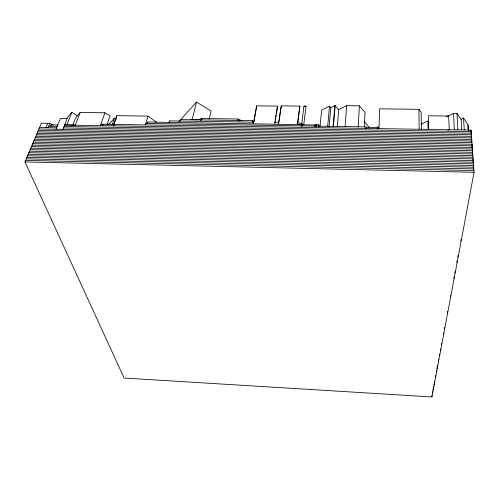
<?xml version="1.0" encoding="UTF-8"?>
<svg xmlns="http://www.w3.org/2000/svg" width="499" height="499" viewBox="0 0 499 499"><rect width="100%" height="100%" fill="white"/><g stroke="black" fill="none" stroke-linecap="round" stroke-linejoin="round"><path stroke-width="0.75" d="M378.953 128.611L379.639 108.826L418.935 109.318L421.175 112.175L421.424 129.809M379.003 127.095L377.338 127.07L377.281 128.586L377.737 129.166M366.048 128.405L366.123 126.889L145.82 123.434M364.276 127.239L365.031 112.506L359.417 105.832L346.643 105.676L338.734 109.612L337.336 126.59M358.195 126.771L359.417 105.832M345.102 126.565L346.643 105.676M333.089 126.372L334.91 105.532L338.734 109.612M333.388 126.378L335.203 105.538M329.066 126.858L330.837 107.584L329.552 106.125L321.699 110.073L320.046 126.228M327.675 126.172L329.552 106.125M318.262 124.644L318.437 126.727L318.262 124.644L314.875 125.143M316.628 124.619L316.472 126.116L314.713 126.64M303.748 124.719L306.024 106.181L303.928 106.156L301.677 124.388L303.748 124.719L147.823 122.012L147.161 122.648M297.66 122.972L299.887 106.106L281.28 105.882L278.667 122.86M299.887 106.106L297.541 124.351L301.022 124.831M278.548 124.033L281.28 105.882M274.749 122.623L274.98 121.138M275.211 119.654L275.442 118.169M275.666 116.685L275.897 115.2M274.837 123.97L277.6 106.119L256.679 105.863L253.492 123.646M256.679 105.863L254.041 121.251M461.731 129.678L461.107 119.261L463.515 117.982L468.037 124.887L467.993 129.316M470.806 131.617L471.068 130.083L100.91 124.182M470.913 133.171L471.181 131.636L64.633 125.043M471.243 137.855L471.511 136.321L38.916 128.967M471.349 139.433L471.624 137.899L38.304 130.414M471.461 141.005L471.73 139.477L37.693 131.867M471.798 145.777L472.066 144.248L35.834 136.246M471.773 148.147L472.185 145.851L35.211 137.718M252.569 120.683L253.542 121.269L253.28 122.735L252.301 122.149L252.569 120.683L180.794 119.61L178.935 121.637M472.247 152.226L472.522 150.692L33.327 142.159M472.366 153.854L472.64 152.32L32.697 143.65M472.821 160.41L473.102 158.882L30.152 149.663M472.94 162.063L473.22 160.535L29.51 151.178M473.289 167.065L473.576 165.537L27.57 155.757M473.408 168.749L473.694 167.215L26.915 157.291M276.184 113.685L277.6 106.119M432.327 393.237L432.614 391.709M432.895 390.174L433.612 386.351M433.899 384.823L434.617 380.993M435.328 377.169L435.615 375.641M436.332 371.817L436.613 370.283M436.899 368.755L437.617 364.931M438.328 361.101L438.615 359.573M439.332 355.75L439.619 354.215M440.33 350.392L440.617 348.863M441.334 345.034L441.621 343.505M443.337 334.324L443.623 332.796M444.335 328.972L444.621 327.438M447.335 312.904L447.622 311.37M450.341 296.836L450.628 295.308M453.772 278.473L454.059 276.945M454.77 273.115L455.057 271.587M456.772 262.405L457.059 260.877M457.776 257.054L458.063 255.519M460.777 240.986L461.064 239.451M53.187 125.118L49.863 123.365L41.348 123.228L24.95 161.932L124.114 378.036L431.928 396.954L474.05 172.292L471.068 130.083M190.169 119.629L198.059 119.741L202.064 118.475L238.042 118.999L237.755 120.459L239.115 121.089M306.024 106.181L303.928 106.156M209.162 119.355L211.096 111.009L196.55 102.046L181.773 118.375L181.374 119.879M202.064 118.475L201.721 119.922L200.38 120.346M192.127 119.666L196.55 102.046M180.407 121.057L180.794 119.61M169.498 122.349L169.897 120.895L253.754 122.168M147.386 123.459L147.823 122.012M145.384 124.887L148.047 116.105L116.878 115.656L113.691 124.575L116.878 115.656M113.809 125.842L114.296 124.394M112.113 124.762L114.346 118.213L116.267 119.486M107.092 124.469L110.061 115.911L104.946 112.793L80.152 112.45L75.468 118.132L72.735 125.205M102.532 125.661L103.043 124.214M100.393 125.623L104.946 112.793M75.255 125.218L80.152 112.45M66.854 124.987L71.856 112.281L77.619 115.893M62.918 129.378L67.228 118.488L60.448 118.382L56.056 129.26M50.842 126.266L51.434 124.831L57.803 124.931M48.079 127.669L49.863 123.365M168.637 122.673L169.897 120.895M66.585 118.594L71.856 112.281M108.663 124.419L114.346 118.213M301.714 124.925L302.375 124.394L302.188 125.891L301.533 126.415M301.67 125.299L302.325 124.769L316.591 124.993L314.832 125.517M50.599 125.492L51.434 124.831M330.837 107.584L334.91 105.532M420.963 124.288L427.899 121.051L428.872 122.261M446.524 116.566L453.504 113.454L456.978 113.498L461.107 119.261M447.272 116.654L448.651 116.067L449.275 129.734L447.871 130.314M448.651 116.067L428.435 115.793L428.741 129.409M253.542 121.269L253.929 121.276M275.068 122.492L278.773 122.548M366.104 127.27L377.319 127.445L377.774 128.025M64.789 124.762L74.725 125.081M48.671 126.228L57.223 126.372M64.059 126.484L471.287 133.189M39.527 127.526L56.643 127.813M63.492 127.925L471.399 134.755M37.076 133.32L471.842 141.061M36.452 134.78L471.954 142.652M34.587 139.196L472.297 147.461M33.957 140.674L472.41 149.07M32.061 145.147L472.753 153.948M31.425 146.644L472.871 155.588M30.788 148.153L472.983 157.229M28.861 152.7L473.339 162.194M28.218 154.222L473.457 163.865M26.266 158.832L473.813 168.905M25.605 160.379L473.931 170.596M24.95 161.932L474.05 172.292M297.728 122.866L301.901 123.434M301.851 123.808L302.194 123.858M238.042 118.999L242.102 120.883M45.927 127.632L47.717 123.334M148.047 116.105L156.586 122.423M364.638 121.899L369.035 127.257M377.338 127.07L377.787 127.65M318.593 125.23L319.472 126.484M468.037 124.887L468.436 130.844M463.515 117.982L464.263 129.896M456.978 113.498L457.889 129.871M453.504 113.454L454.346 129.815M427.899 121.051L428.08 129.466M431.897 395.532L431.928 396.954M418.935 109.318L419.166 129.253"/></g></svg>
